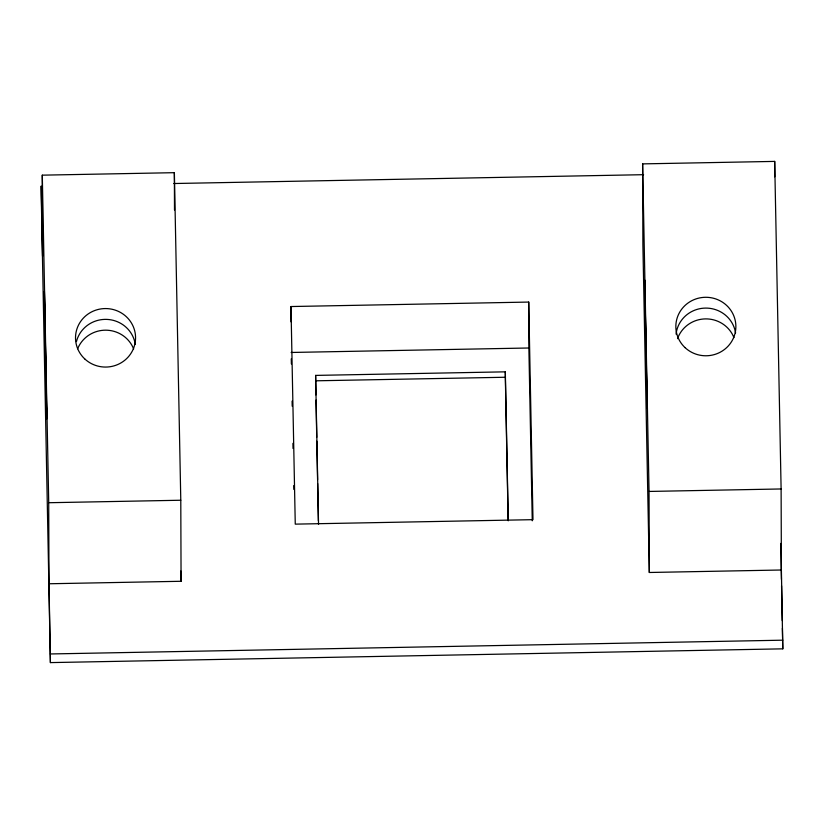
<?xml version="1.0" encoding="UTF-8"?>
<svg xmlns="http://www.w3.org/2000/svg" width="824" height="824" viewBox="0 0 824 824"><rect width="100%" height="100%" fill="white"/><g stroke="black" fill="none" stroke-linecap="round" stroke-linejoin="round"><path stroke-width="1.24" d="M50.408 662.599L41.231 194.66L41.2 186.008L42.58 256.202L42.292 175.162L174.369 172.68L180.786 500.24L181.074 581.281L48.997 583.763L50.408 662.599L782.8 648.838L781.389 570.002L781.111 488.962L774.684 161.401L642.617 163.883L642.895 244.924L649.322 572.484L781.389 570.002M173.782 183.525L643.585 174.688M290.985 306.538L528.72 302.068L532.984 519.666L295.26 524.136L290.985 306.538L291.037 321.844M291.15 352.466L528.874 347.996L528.72 302.068M315.911 394.933L315.623 375.404L505.318 371.84L508.243 520.809M315.633 380.812L505.339 377.248L505.318 371.84M48.997 583.763L48.719 502.722L180.786 500.24M649.322 572.484L649.044 491.444L781.111 488.962M50.377 653.957L782.769 640.186M780.73 543.418L781.44 579.416M781.564 585.843L782.244 620.554M782.398 628.269L782.8 648.838M642.617 163.883L649.044 491.444M528.874 347.996L532.263 520.789M505.339 377.248L508.14 519.789M315.623 375.404L318.538 524.373M316.014 400.073L316.746 437.317M316.818 441.17L317.58 479.692M317.652 483.544L318.383 520.789M291.274 358.862L291.377 363.981M292.098 401.103L292.201 406.222M292.932 443.343L293.035 448.462M293.756 485.583L293.838 489.415M180.868 571.011L181.074 581.281M42.292 175.162L48.719 502.722M774.684 161.401L774.735 176.83M174.369 172.68L174.492 209.986M76.436 341.599A30.024 29.252 -0.2 0 1 106.965 319.403A30.024 29.252 -0.2 0 1 135.26 344.247M77.662 348.758A30.024 29.252 -0.2 0 1 105.699 330.177A30.024 29.252 -0.2 0 1 133.622 348.902M676.061 334.081A30.024 29.252 -0.2 0 1 705.323 308.094A30.024 29.252 -0.2 0 1 735.585 332.958M677.534 338.674A30.024 29.252 -0.2 0 1 705.365 318.898A30.024 29.252 -0.2 0 1 733.947 337.613M647.015 396.962L644.718 279.975L647.046 407.767L647.015 396.962M46.69 408.241L44.393 291.253L46.731 419.045L46.69 408.241M84.718 358.893A30.024 29.252 -0.2 0 0 134.683 344.844A30.024 29.252 -0.2 0 0 97.211 309.711A30.024 29.252 -0.2 0 0 84.718 358.893M685.043 347.615A30.024 29.252 -0.2 0 0 734.998 333.555A30.024 29.252 -0.2 0 0 697.537 298.432A30.024 29.252 -0.2 0 0 685.043 347.615"/></g></svg>
